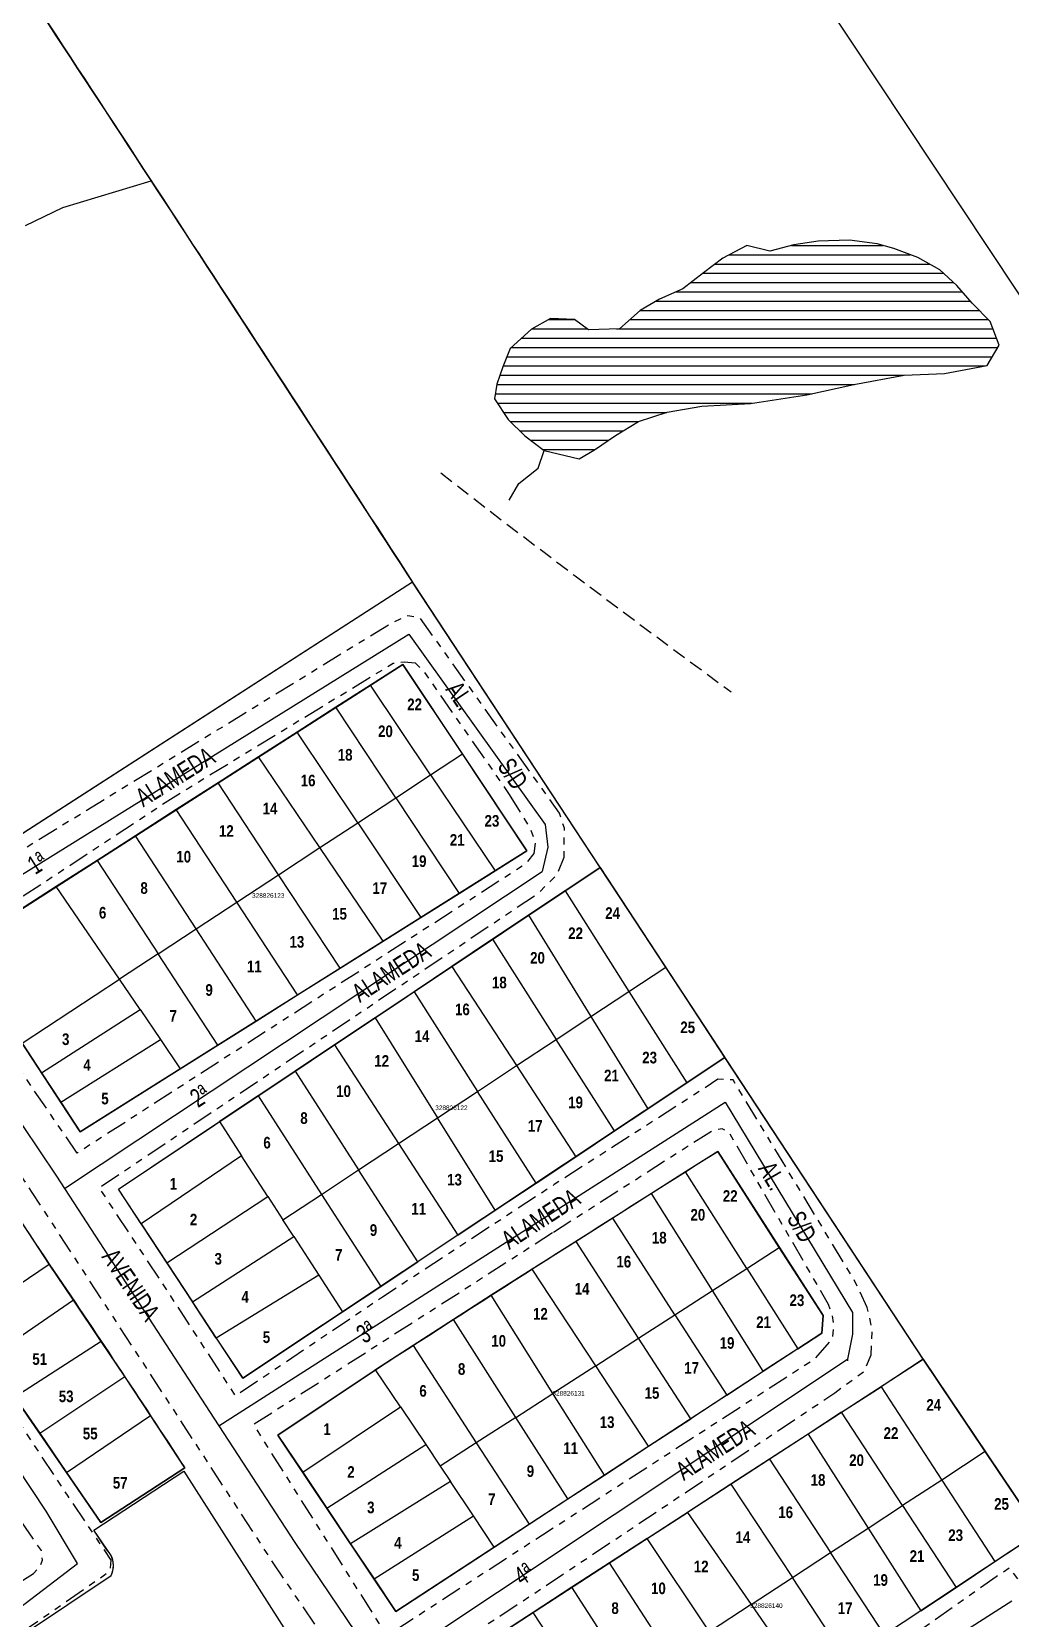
# Model space of a CAD drawing. Extents: x 205316 to 208372, y 4848714 to 4853250.
# Drawn here: x 205884.3 to 206095.5, y 4850879.9 to 4851222.2 of the extents above; entities that cross this region are included whole.
import ezdxf
from ezdxf.enums import TextEntityAlignment as Align

# ---------------------------------------------------------------- set-up
doc = ezdxf.new("R2010")
doc.units = 0
doc.header["$LTSCALE"] = 1.5
doc.header["$MEASUREMENT"] = 0
doc.linetypes.add('TRACO_15', pattern=[3, 2, -1])
doc.linetypes.add('TRACO_25', pattern=[8, 3, -1, 1, -1, 1, -1])
for name, color, linetype in [('CD-MALHA-LOTES', 40, 'CONTINUOUS'), ('CD_TXT_QUADRA', 7, 'CONTINUOUS'), ('HD-CURSO-INTER', 170, 'CONTINUOUS'), ('HD-HACH-HIDROG', 160, 'CONTINUOUS'), ('HD-LAGOS-PERENE', 170, 'CONTINUOUS'), ('RU-QUADRAS', 6, 'CONTINUOUS'), ('SV-CAMINHO-TRILHA', 20, 'CONTINUOUS'), ('SV-EIXO-RUA-N-PAV', 6, 'CONTINUOUS'), ('SV-RUA-NAO-PAV-S-GUIA-C-GUIA', 7, 'CONTINUOUS'), ('SV-TXT-RUA-N-PAV-S-GUIA-C-GUIA', 7, 'CONTINUOUS'), ('Th_NmrPort', 7, 'CONTINUOUS')]:
    doc.layers.add(name, color=color, linetype=linetype)
doc.styles.add('ARIAL', font='arial.ttf')
doc.styles.add('ROMANS', font='arial.ttf', dxfattribs={"height": 0.2})
doc.styles.get("Standard").update_dxf_attribs({"font": 'swisscbo.ttf'})

# ---------------------------------------------------------------- blocks, each defined once
blk = doc.blocks.new('*X8')
at = {"layer": 'HD-HACH-HIDROG', "color": 0}
for p, q in [((206034.804132, 4851174.06105), (206073.861947, 4851174.06144)), ((206038.613091, 4851176.061121), (206038.66692, 4851176.061121)), ((206048.275751, 4851176.061218), (206067.990301, 4851176.061415)), ((206029.115926, 4851170.060927), (206081.122871, 4851170.061447)), ((206031.750291, 4851172.060986), (206078.039715, 4851172.061449)), ((206026.527953, 4851168.060868), (206083.262418, 4851168.061435)), ((206019.076883, 4851164.060728), (206086.850529, 4851164.061405)), ((206023.335106, 4851166.060803), (206085.124922, 4851166.061421)), ((205995.876773, 4851160.06043), (206001.433121, 4851160.060485)), ((206013.385106, 4851160.060605), (206090.770608, 4851160.061379)), ((206015.618433, 4851162.06066), (206088.780747, 4851162.061392)), ((205992.276649, 4851158.060361), (206004.191119, 4851158.06048)), ((206010.5243, 4851158.060543), (206091.767992, 4851158.061355)), ((205987.816958, 4851154.06025), (206092.771591, 4851154.0613)), ((205990.022269, 4851156.060305), (206092.523907, 4851156.06133)), ((205986.026454, 4851150.060166), (206090.021535, 4851150.061206)), ((205986.830541, 4851152.060207), (206091.604899, 4851152.061255)), ((205984.695204, 4851146.060087), (206061.830192, 4851146.060858)), ((205985.346709, 4851148.060126), (206072.396778, 4851148.060997)), ((205984.366084, 4851144.06005), (206052.661735, 4851144.060733)), ((205984.796147, 4851142.060022), (206039.795032, 4851142.060572)), ((205986.099731, 4851140.060002), (206021.380096, 4851140.060355)), ((205987.565101, 4851138.059983), (206015.281287, 4851138.060261)), ((205989.587713, 4851136.059971), (206011.917918, 4851136.060194)), ((205991.897608, 4851134.059961), (206008.800188, 4851134.06013)), ((205994.551584, 4851132.059954), (206005.896252, 4851132.060068))]:
    blk.add_line(p, q, dxfattribs=at)

msp = doc.modelspace()

# ---------------------------------------------------------------- linework, layer by layer
at = {"layer": 'CD-MALHA-LOTES', "linetype": 'Continuous'}
for p, q in [((206432.23, 4850660.85), (206023.09, 4851277.49)), ((205867.86, 4851254.49), (205910.12, 4851189.99)), ((205891.05, 4851184.24), (205910.12, 4851189.99)), ((205910.12, 4851189.99), (205966.51, 4851103.44)), ((205883, 4851180.39), (205891.05, 4851184.24)), ((205966.51, 4851103.44), (205861.78, 4851035.96)), ((206006.96, 4851041.88), (205966.51, 4851103.44)), ((205957.38, 4851081.19), (205949.93, 4851076.42)), ((205970.38, 4851061.83), (205957.38, 4851081.19)), ((205949.93, 4851076.42), (205941.62, 4851071.09)), ((205962.87, 4851056.9), (205949.93, 4851076.42)), ((205941.62, 4851071.09), (205933.25, 4851065.73)), ((205954.68, 4851051.52), (205941.62, 4851071.09)), ((205933.25, 4851065.73), (205924.51, 4851060.13)), ((205946.49, 4851046.14), (205933.25, 4851065.73)), ((205970.38, 4851061.83), (205977.25, 4851066.35)), ((205991.17, 4851045.45), (205977.25, 4851066.35)), ((205962.87, 4851056.9), (205970.38, 4851061.83)), ((205970.38, 4851061.83), (205984.28, 4851041.12)), ((205924.51, 4851060.13), (205915.49, 4851054.35)), ((205937.58, 4851040.29), (205924.51, 4851060.13)), ((205915.49, 4851054.35), (205906.69, 4851048.71)), ((205928.58, 4851034.37), (205915.49, 4851054.35)), ((205954.68, 4851051.52), (205962.87, 4851056.9)), ((205962.87, 4851056.9), (205976.55, 4851036.26)), ((205946.49, 4851046.14), (205954.68, 4851051.52)), ((205954.68, 4851051.52), (205968.31, 4851031.08)), ((205906.69, 4851048.71), (205898.4, 4851043.4)), ((205919.79, 4851028.6), (205906.69, 4851048.71)), ((205898.4, 4851043.4), (205889.6, 4851037.76)), ((205898.4, 4851043.4), (205911.61, 4851023.23)), ((205937.58, 4851040.29), (205946.49, 4851046.14)), ((205960.13, 4851025.94), (205946.49, 4851046.14)), ((205984.28, 4851041.12), (205991.17, 4851045.45)), ((205928.58, 4851034.37), (205937.58, 4851040.29)), ((205950.85, 4851020.11), (205937.58, 4851040.29)), ((205976.55, 4851036.26), (205984.28, 4851041.12)), ((206006.96, 4851041.88), (205999.4, 4851036.82)), ((206021.11, 4851020.35), (206006.96, 4851041.88)), ((205903.24, 4851017.73), (205889.6, 4851037.76)), ((205999.4, 4851036.82), (205991.5, 4851031.55)), ((205999.4, 4851036.82), (206013.19, 4851015.12)), ((205919.79, 4851028.6), (205928.58, 4851034.37)), ((205941.69, 4851014.35), (205928.58, 4851034.37)), ((205968.31, 4851031.08), (205976.55, 4851036.26)), ((205960.13, 4851025.94), (205968.31, 4851031.08)), ((205991.5, 4851031.55), (205983.75, 4851026.36)), ((205991.5, 4851031.55), (206004.97, 4851009.7)), ((205911.61, 4851023.23), (205919.79, 4851028.6)), ((205932.73, 4851008.72), (205919.79, 4851028.6)), ((205983.75, 4851026.36), (205974.99, 4851020.51)), ((205983.75, 4851026.36), (205997.5, 4851004.77)), ((205911.61, 4851023.23), (205903.24, 4851017.73)), ((205924.5, 4851003.55), (205911.61, 4851023.23)), ((205950.85, 4851020.11), (205960.13, 4851025.94)), ((205941.69, 4851014.35), (205950.85, 4851020.11)), ((205974.99, 4851020.51), (205966.81, 4851015.05)), ((205974.99, 4851020.51), (205988.93, 4850999.11)), ((206013.19, 4851015.12), (206021.11, 4851020.35)), ((206033.91, 4851000.87), (206021.11, 4851020.35)), ((205882.22, 4851003.93), (205903.24, 4851017.73)), ((205907.69, 4851011.19), (205903.24, 4851017.73)), ((205932.73, 4851008.72), (205941.69, 4851014.35)), ((205966.81, 4851015.05), (205958.42, 4851009.44)), ((205966.81, 4851015.05), (205980.51, 4850993.55)), ((206004.97, 4851009.7), (206013.19, 4851015.12)), ((206013.19, 4851015.12), (206025.71, 4850995.41)), ((205886.4, 4850997.58), (205907.69, 4851011.19)), ((205907.69, 4851011.19), (205912.09, 4851004.73)), ((205958.42, 4851009.44), (205949.66, 4851003.59)), ((205958.42, 4851009.44), (205971.89, 4850987.86)), ((205997.5, 4851004.77), (206004.97, 4851009.7)), ((206004.97, 4851009.7), (206017.25, 4850989.78)), ((205924.5, 4851003.55), (205932.73, 4851008.72)), ((205882.22, 4851003.93), (205886.4, 4850997.58)), ((205890.57, 4850991.23), (205912.09, 4851004.73)), ((205912.09, 4851004.73), (205916.37, 4850998.44)), ((205916.37, 4850998.44), (205924.5, 4851003.55)), ((205949.66, 4851003.59), (205941.15, 4850997.9)), ((205949.66, 4851003.59), (205963.44, 4850982.28)), ((205988.93, 4850999.11), (205997.5, 4851004.77)), ((206010.09, 4850985.02), (205997.5, 4851004.77)), ((205980.51, 4850993.55), (205988.93, 4850999.11)), ((205988.93, 4850999.11), (206001.72, 4850979.45)), ((206025.71, 4850995.41), (206033.91, 4851000.87)), ((206076.7, 4850935.75), (206033.91, 4851000.87)), ((205886.4, 4850997.58), (205890.57, 4850991.23)), ((205894.76, 4850984.86), (205916.37, 4850998.44)), ((205941.15, 4850997.9), (205933.15, 4850992.56)), ((205941.15, 4850997.9), (205954.86, 4850976.62)), ((205933.15, 4850992.56), (205924.85, 4850987.02)), ((205933.15, 4850992.56), (205946.84, 4850971.32)), ((205971.89, 4850987.86), (205980.51, 4850993.55)), ((205993.14, 4850973.75), (205980.51, 4850993.55)), ((206017.25, 4850989.78), (206025.71, 4850995.41)), ((205890.57, 4850991.23), (205894.76, 4850984.86)), ((206010.09, 4850985.02), (206017.25, 4850989.78)), ((205903.06, 4850972.46), (205924.85, 4850987.02)), ((205924.85, 4850987.02), (205929.59, 4850979.67)), ((205963.44, 4850982.28), (205971.89, 4850987.86)), ((205984.35, 4850967.9), (205971.89, 4850987.86)), ((205954.86, 4850976.62), (205963.44, 4850982.28)), ((205963.44, 4850982.28), (205976.23, 4850962.5)), ((206001.72, 4850979.45), (206010.09, 4850985.02)), ((205929.59, 4850979.67), (205907.96, 4850965)), ((205935.26, 4850970.9), (205929.59, 4850979.67)), ((205993.14, 4850973.75), (206001.72, 4850979.45)), ((205946.84, 4850971.32), (205954.86, 4850976.62)), ((205967.64, 4850956.79), (205954.86, 4850976.62)), ((206025.4, 4850976.19), (206018.08, 4850971.54)), ((206038.6, 4850955.36), (206025.4, 4850976.19)), ((205907.96, 4850965), (205903.06, 4850972.46)), ((205984.35, 4850967.9), (205993.14, 4850973.75)), ((206018.08, 4850971.54), (206009.68, 4850966.21)), ((206031.23, 4850950.6), (206018.08, 4850971.54)), ((205913.49, 4850956.57), (205935.26, 4850970.9)), ((205935.26, 4850970.9), (205938.53, 4850965.84)), ((205938.53, 4850965.84), (205946.84, 4850971.32)), ((205946.84, 4850971.32), (205959.64, 4850951.47)), ((205888.11, 4850956.26), (205882.53, 4850964.79)), ((205907.96, 4850965), (205913.49, 4850956.57)), ((205940.84, 4850962.27), (205938.53, 4850965.84)), ((205976.23, 4850962.5), (205984.35, 4850967.9)), ((206009.68, 4850966.21), (206001.78, 4850961.2)), ((206023.1, 4850945.36), (206009.68, 4850966.21)), ((205919.03, 4850948.13), (205940.84, 4850962.27)), ((205940.84, 4850962.27), (205946.24, 4850953.9)), ((206001.78, 4850961.2), (205992.29, 4850955.17)), ((206015.28, 4850940.31), (206001.78, 4850961.2)), ((206038.6, 4850955.36), (206045.62, 4850959.89)), ((205869.56, 4850943.85), (205888.11, 4850956.26)), ((205893.3, 4850948.5), (205888.11, 4850956.26)), ((205913.49, 4850956.57), (205919.03, 4850948.13)), ((205959.64, 4850951.47), (205967.64, 4850956.79)), ((205992.29, 4850955.17), (205983.43, 4850949.55)), ((206006.01, 4850934.33), (205992.29, 4850955.17)), ((206031.23, 4850950.6), (206038.6, 4850955.36)), ((206038.6, 4850955.36), (206049.6, 4850938)), ((205946.24, 4850953.9), (205924.14, 4850940.34)), ((205946.24, 4850953.9), (205951.36, 4850945.96)), ((205951.36, 4850945.96), (205959.64, 4850951.47)), ((205893.3, 4850948.5), (205874.89, 4850935.84)), ((205899.27, 4850939.59), (205893.3, 4850948.5)), ((205924.14, 4850940.34), (205919.03, 4850948.13)), ((205983.43, 4850949.55), (205975.34, 4850944.34)), ((205996.79, 4850928.37), (205983.43, 4850949.55)), ((206023.1, 4850945.36), (206031.23, 4850950.6)), ((206042.18, 4850933.16), (206031.23, 4850950.6)), ((205975.34, 4850944.34), (205966.61, 4850938.71)), ((205988.79, 4850923.21), (205975.34, 4850944.34)), ((206015.28, 4850940.31), (206023.1, 4850945.36)), ((206023.1, 4850945.36), (206034.28, 4850928)), ((205899.27, 4850939.59), (205880.68, 4850927.58)), ((205904.39, 4850932.01), (205899.27, 4850939.59)), ((205966.61, 4850938.71), (205958.51, 4850933.49)), ((205966.61, 4850938.71), (205980.24, 4850917.69)), ((206006.01, 4850934.33), (206015.28, 4850940.31)), ((206026.51, 4850922.93), (206015.28, 4850940.31)), ((206049.6, 4850938), (206042.18, 4850933.16)), ((206006.01, 4850934.33), (205996.79, 4850928.37)), ((206017.43, 4850917), (206006.01, 4850934.33)), ((206076.7, 4850935.75), (206067.58, 4850929.83)), ((206090.08, 4850915.82), (206076.7, 4850935.75)), ((205886.03, 4850919.78), (205904.39, 4850932.01)), ((205909.92, 4850923.6), (205904.39, 4850932.01)), ((205963.88, 4850925.48), (205958.51, 4850933.49)), ((206034.28, 4850928), (206042.18, 4850933.16)), ((205880.68, 4850927.58), (205886.03, 4850919.78)), ((205988.79, 4850923.21), (205996.79, 4850928.37)), ((206007.89, 4850910.77), (205996.79, 4850928.37)), ((206034.28, 4850928), (206026.51, 4850922.93)), ((206059.07, 4850924.31), (206067.58, 4850929.83)), ((206067.58, 4850929.83), (206080.7, 4850909.7)), ((205891.83, 4850911.34), (205909.92, 4850923.6)), ((205942.79, 4850911.39), (205963.88, 4850925.48)), ((205963.88, 4850925.48), (205969.32, 4850917.35)), ((206059.07, 4850924.31), (206051.83, 4850919.61)), ((206072.23, 4850904.17), (206059.07, 4850924.31)), ((205988.79, 4850923.21), (205980.24, 4850917.69)), ((206000, 4850905.62), (205988.79, 4850923.21)), ((206017.43, 4850917), (206026.51, 4850922.93)), ((205886.03, 4850919.78), (205891.83, 4850911.34)), ((205937.45, 4850919.38), (205942.79, 4850911.39)), ((205947.99, 4850903.61), (205969.32, 4850917.35)), ((205969.32, 4850917.35), (205972.46, 4850912.67)), ((205980.24, 4850917.69), (205972.46, 4850912.67)), ((205980.24, 4850917.69), (205991.63, 4850900.15)), ((206007.89, 4850910.77), (206017.43, 4850917)), ((206051.83, 4850919.61), (206043.51, 4850914.22)), ((206051.83, 4850919.61), (206064.79, 4850899.31)), ((206043.51, 4850914.22), (206035.16, 4850908.8)), ((206043.51, 4850914.22), (206056.7, 4850894.03)), ((206090.08, 4850915.82), (206080.7, 4850909.7)), ((206101.75, 4850898.45), (206090.08, 4850915.82)), ((205891.83, 4850911.34), (205899.23, 4850900.55)), ((205942.79, 4850911.39), (205947.99, 4850903.61)), ((205972.46, 4850912.67), (205974.65, 4850909.4)), ((206000, 4850905.62), (206007.89, 4850910.77)), ((205974.65, 4850909.4), (205953.12, 4850895.93)), ((205979.63, 4850901.96), (205974.65, 4850909.4)), ((206035.16, 4850908.8), (206025.79, 4850902.72)), ((206035.16, 4850908.8), (206048.46, 4850888.66)), ((206080.7, 4850909.7), (206072.23, 4850904.17)), ((206080.7, 4850909.7), (206092.17, 4850892.1)), ((205947.99, 4850903.61), (205953.12, 4850895.93)), ((205991.63, 4850900.15), (206000, 4850905.62)), ((206064.79, 4850899.31), (206072.23, 4850904.17)), ((206072.23, 4850904.17), (206083.76, 4850886.53)), ((205958.18, 4850888.35), (205979.63, 4850901.96)), ((205984.12, 4850895.25), (205979.63, 4850901.96)), ((205984.12, 4850895.25), (205991.63, 4850900.15)), ((206017.1, 4850897.09), (206025.79, 4850902.72)), ((206025.79, 4850902.72), (206039.55, 4850882.85)), ((206017.1, 4850897.09), (206008.99, 4850891.83)), ((206030.53, 4850876.96), (206017.1, 4850897.09)), ((206056.7, 4850894.03), (206064.79, 4850899.31)), ((206064.79, 4850899.31), (206076.17, 4850881.5)), ((206092.17, 4850892.1), (206101.75, 4850898.45)), ((205953.12, 4850895.93), (205958.18, 4850888.35)), ((205962.85, 4850881.36), (205984.12, 4850895.25)), ((206048.46, 4850888.66), (206056.7, 4850894.03)), ((206068.3, 4850876.29), (206056.7, 4850894.03)), ((206008.99, 4850891.83), (206000.89, 4850886.57)), ((206022.17, 4850871.5), (206008.99, 4850891.83)), ((206083.76, 4850886.53), (206092.17, 4850892.1)), ((205958.18, 4850888.35), (205962.85, 4850881.36)), ((206000.89, 4850886.57), (205992.5, 4850881.13)), ((206014.04, 4850866.21), (206000.89, 4850886.57)), ((206039.55, 4850882.85), (206048.46, 4850888.66)), ((206060.18, 4850870.9), (206048.46, 4850888.66)), ((206076.17, 4850881.5), (206083.76, 4850886.53)), ((206039.55, 4850882.85), (206030.53, 4850876.96)), ((206039.55, 4850882.85), (206051.71, 4850865.29)), ((205992.5, 4850881.13), (205970.55, 4850866.89)), ((205997.48, 4850873.56), (205992.5, 4850881.13)), ((206076.17, 4850881.5), (206068.3, 4850876.29))]:
    msp.add_line(p, q, dxfattribs=at)
at = {"layer": 'CD-MALHA-LOTES', "linetype": 'Continuous', "flags": 128}
for points in [[(205977.25, 4851066.35), (205964.38, 4851085.68), (205957.38, 4851081.19)], [(205889.6, 4851037.76), (205868.77, 4851024.41), (205882.22, 4851003.93)], [(206045.62, 4850959.89), (206032.33, 4850980.59), (206025.4, 4850976.19)], [(206049.6, 4850938), (206054.79, 4850941.39), (206055.06, 4850945.18), (206045.62, 4850959.89)], [(205924.14, 4850940.34), (205929.85, 4850931.65), (205951.36, 4850945.96)], [(205958.51, 4850933.49), (205958.2, 4850933.29), (205937.45, 4850919.38)], [(205899.23, 4850900.55), (205917.33, 4850912.33), (205909.92, 4850923.6)]]:
    msp.add_lwpolyline(points, dxfattribs=at)
at = {"layer": 'CD-MALHA-LOTES'}
msp.add_lwpolyline([(205917.17, 4850911.6), (205951.8, 4850857.3), (205914.75, 4850832.43), (205910.3, 4850830.74), (205897.5, 4850834.35), (205878.8, 4850861.44, -0.181744), (205882.76, 4850876.56), (205901.47, 4850889.12, 0.314554), (205900.55, 4850894.66), (205897.74, 4850898.87)], format="xyb", close=True, dxfattribs=at)
at = {"layer": 'HD-CURSO-INTER', "flags": 128}
msp.add_lwpolyline([(205987.37, 4851121.11), (205989.45, 4851124.7), (205993.62, 4851128), (205994.87, 4851131.82)], dxfattribs=at)
at = {"layer": 'HD-LAGOS-PERENE', "flags": 128}
msp.add_lwpolyline([(206002.42, 4851130.06), (206005.78, 4851131.98), (206010.31, 4851135.1), (206015.25, 4851138.05), (206021.44, 4851140.08), (206028.92, 4851141.36), (206039.39, 4851142), (206051.56, 4851143.82), (206061.72, 4851146.04), (206072.55, 4851148.09), (206081.31, 4851148.41), (206090.49, 4851150.15), (206093.08, 4851154.59), (206091.16, 4851159.67), (206087.24, 4851163.61), (206083.97, 4851167.4), (206080.29, 4851170.84), (206075.5, 4851173.44), (206070.36, 4851175.39), (206066.76, 4851176.41), (206060.79, 4851177.2), (206054.01, 4851177), (206048.74, 4851176.18), (206043.62, 4851174.87), (206038.63, 4851176.07), (206033.45, 4851173.35), (206029.27, 4851170.18), (206024.78, 4851166.71), (206019.75, 4851164.45), (206015.6, 4851162.05), (206011.18, 4851158.08), (206004.44, 4851157.88), (206001.42, 4851160.07), (205996.29, 4851160.29), (205992.15, 4851157.99), (205987.53, 4851153.8), (205985.95, 4851149.87), (205984.71, 4851146.15), (205984.19, 4851142.99), (205987.11, 4851138.51), (205990.69, 4851134.97), (205994.87, 4851131.82)], close=True, dxfattribs=at)
at = {"layer": 'RU-QUADRAS', "linetype": 'Continuous'}
msp.add_lwpolyline([(206366.06, 4850448.24), (206312.21, 4850469.63), (206324.94, 4850513.69), (206324.27, 4850513.99), (206325.71, 4850544.66), (206326.38, 4850554.21), (206300.23, 4850615.35), (206292.08, 4850610.66), (206266.93, 4850651.09), (206196.64, 4850757.16), (206076.87, 4850935.49), (205967.03, 4851102.65, 0.001262), (205867.86, 4851254.49)], format="xyb", dxfattribs=at)
for points in [[(205746.6, 4851205.28), (205750.2, 4851206.75), (205749.64, 4851208.22), (205755.87, 4851211.02), (205756.62, 4851209.57, -0.006739), (205849.3, 4851248.1), (205867.86, 4851254.49, -0.001284), (205966.51, 4851103.44), (205861.78, 4851035.96), (205796.3, 4851135.39), (205782.56, 4851157.39, -0.009764), (205807.38, 4851168.78), (205879.51, 4851203.05), (205874.1, 4851211.05), (205807.28, 4851183.83), (205772.93, 4851168.87)], [(205781.26, 4851077.55), (205800.58, 4851090.23), (205805.97, 4851081.69), (205816.89, 4851065.02, 0.012333), (205828.04, 4851048.47), (205871.59, 4850981.89, 0.009835), (205888.11, 4850956.26, -0.004794), (205917.33, 4850912.33), (205899.23, 4850900.55), (205874.89, 4850935.84), (205858.4, 4850960.6), (205847.34, 4850977.53), (205808.56, 4851035.26)], [(205937.45, 4850919.38), (205958.51, 4850933.49, -0.003441), (206032.33, 4850980.59), (206055.06, 4850945.18), (206054.79, 4850941.39), (205962.85, 4850881.36)], [(205910.3, 4850830.74), (205897.5, 4850834.35), (205878.8, 4850861.44), (205878.75, 4850865.42, -0.13566), (205882.76, 4850876.56), (205901.47, 4850889.12, 0.232631), (205901.42, 4850893.45), (205897.74, 4850898.87), (205917.17, 4850911.6), (205951.8, 4850857.3), (205914.75, 4850832.43)]]:
    msp.add_lwpolyline(points, format="xyb", close=True, dxfattribs=at)
for points in [[(205868.77, 4851024.41), (205964.38, 4851085.68), (205991.17, 4851045.45), (205894.76, 4850984.86)], [(205903.06, 4850972.46), (206006.96, 4851041.88), (206033.91, 4851000.87), (205929.85, 4850931.65)], [(205970.55, 4850866.89), (206076.7, 4850935.75), (206101.75, 4850898.45), (205996.06, 4850828.42)]]:
    msp.add_lwpolyline(points, close=True, dxfattribs=at)
at = {"layer": 'SV-CAMINHO-TRILHA', "linetype": 'TRACO_15', "flags": 128}
msp.add_lwpolyline([(205972.6, 4851127), (205986.03, 4851116.56), (205996.54, 4851108.6), (206001.56, 4851104.82), (206018.18, 4851092.32), (206035.26, 4851079.73)], dxfattribs=at)
at = {"layer": 'SV-EIXO-RUA-N-PAV', "flags": 128}
for points in [[(205796.29, 4851119.03), (205809.07, 4851098.13), (205829.62, 4851064.53), (205856.59, 4851024.43), (205889.67, 4850975.27), (205891.39, 4850972.62), (205924.7, 4850921.42), (205941.09, 4850896.24), (205959.65, 4850868.72)], [(205856.59, 4851024.43), (205965.72, 4851092.22)], [(205965.72, 4851092.22), (205995.09, 4851051.12), (205995.71, 4851046.22), (205994.48, 4851041.03)], [(205891.39, 4850972.62), (205994.48, 4851041.03)], [(205874.31, 4850874.93), (205879.22, 4850880.29), (205894.19, 4850891.68), (205887.42, 4850903.01), (205843.34, 4850969.54), (205832.89, 4850985.33), (205809.55, 4851020.57), (205796.29, 4851039.84)], [(205924.7, 4850921.42), (206033.94, 4850991.2)], [(206033.94, 4850991.2), (206061.4, 4850945.81), (206061.4, 4850941.18), (206060.37, 4850935.77), (206060.31, 4850935.45)], [(205959.65, 4850868.72), (206060.37, 4850935.77)], [(205993.65, 4850818.3), (206095.84, 4850883.65)]]:
    msp.add_lwpolyline(points, dxfattribs=at)
at = {"layer": 'SV-RUA-NAO-PAV-S-GUIA-C-GUIA', "linetype": 'TRACO_25', "flags": 128}
for points in [[(205804.13, 4851092.74), (205824.28, 4851061.05), (205884.36, 4850971.75), (205935.78, 4850892.72), (205969.94, 4850842.06), (205991.31, 4850810.38), (206001.51, 4850795.25), (206009.3, 4850784.46), (206013.69, 4850778.04), (206019.59, 4850769.48), (206025.65, 4850760.82), (206032.67, 4850751.16), (206038.15, 4850742.11), (206044.11, 4850733.29), (206050.55, 4850724.24), (206056.13, 4850716.61), (206062.99, 4850707.46), (206066.42, 4850702.93), (206068.94, 4850698.5), (206071.72, 4850693.96), (206074.65, 4850689.48), (206077.68, 4850685.15), (206080.61, 4850680.17), (206083.67, 4850675.79), (206086.94, 4850670.89), (206089.66, 4850667.08), (206092.82, 4850662.4), (206095.95, 4850658.32), (206098.68, 4850653.39), (206101.01, 4850648.55), (206103.94, 4850644.07), (206106.77, 4850639.39), (206109.26, 4850634.01), (206111.89, 4850629.02), (206114.92, 4850623.94), (206117.65, 4850619.56), (206120.38, 4850614.53), (206123.21, 4850610.39), (206126.39, 4850605.42), (206129.62, 4850600.69), (206132.5, 4850596.05), (206135.57, 4850591.97), (206138.85, 4850587.45), (206141.98, 4850582.72), (206145.61, 4850578.29), (206148.94, 4850573.86), (206151.97, 4850569.13), (206155.05, 4850564.7), (206157.97, 4850560.42), (206160.8, 4850556.14), (206164.38, 4850551.71), (206167.51, 4850547.03), (206170.84, 4850542.1), (206174.26, 4850538.07), (206177.69, 4850533.7), (206180.72, 4850529.31), (206183.7, 4850525.08), (206186.52, 4850520.95), (206189.2, 4850516.62), (206192.38, 4850512.19), (206195.41, 4850507.81), (206198.63, 4850503.68), (206202.21, 4850499.7), (206206.48, 4850496.38), (206211, 4850493.71), (206216.31, 4850491.69), (206221.36, 4850490.93), (206226.96, 4850490.81), (206232.61, 4850490.95), (206237.75, 4850491.93), (206243.19, 4850493.47), (206248.53, 4850495.3), (206253.17, 4850497.53), (206257.09, 4850500.95), (206260.97, 4850504.83), (206265.34, 4850508.36), (206269.77, 4850511.84), (206278.88, 4850518.59), (206288.09, 4850524.15), (206297.91, 4850528.47), (206312.95, 4850538.29), (206323.64, 4850545.13), (206325.63, 4850548.41), (206325.77, 4850552.11), (206324.67, 4850556.04), (206299.62, 4850612.08), (206187.27, 4850537.71), (206154.27, 4850584.24), (206194.65, 4850610.45), (206280.85, 4850661.86), (206278.75, 4850670.24), (206243.78, 4850651.22), (206149.78, 4850591.32), (206122.15, 4850634.49), (206181.84, 4850674.32), (206234.97, 4850707.01), (206230.7, 4850717.48), (206205.9, 4850703.22), (206115.59, 4850643.95), (206088.12, 4850686.57), (206203.66, 4850762.96), (206195.25, 4850772.96), (206190.61, 4850771.83), (206184.52, 4850778.49), (206165.85, 4850804.62), (206139.93, 4850839.4), (206132.92, 4850848.3), (206117.5, 4850867.91), (206102.75, 4850881.18), (206095.31, 4850890.71), (206092.41, 4850888.81), (206054.88, 4850862.36), (206025.65, 4850843.45), (205995.35, 4850824.19), (205992.08, 4850829.16), (205983.61, 4850842), (205966.49, 4850867.95), (205994.1, 4850886.14), (206057.63, 4850928.53), (206063.91, 4850933.15), (206065.42, 4850936.7), (206065.66, 4850942.17), (206064.62, 4850946.93), (206061.73, 4850952.96), (206035.67, 4850996.01), (206032.37, 4850996.18), (206029.19, 4850994.04), (205997.08, 4850973.45), (205960.02, 4850949.18), (205928.31, 4850927.84), (205913.62, 4850950.48), (205898.88, 4850972.77), (205993.76, 4851036.42), (205997.8, 4851040.5), (205999.18, 4851044.09), (205999.25, 4851050.36), (205998.19, 4851053.6), (205968.15, 4851095.65), (205965.5, 4851096.18), (205961.93, 4851094.56), (205861.95, 4851033.13), (205860.09, 4851033.01), (205858.98, 4851033.38), (205857.87, 4851034.25), (205796.29, 4851130.61)], [(205989.25, 4850760.04), (205953.04, 4850814.29), (205935.72, 4850841.57), (205935.3, 4850842.21), (205934.33, 4850843.73), (205932.75, 4850843.49), (205930.71, 4850842.23), (205913.7, 4850831.74), (205909.87, 4850830.25), (205897.07, 4850833.55), (205890.26, 4850842.34), (205890.22, 4850842.41), (205877.66, 4850861.32), (205877.32, 4850864.48), (205877.39, 4850868.48), (205879, 4850873.18), (205882.07, 4850876.77), (205900.05, 4850889.24), (205901.26, 4850890.46), (205901.46, 4850892.44), (205892.18, 4850906.2), (205848.11, 4850972.7), (205814.33, 4851023.73), (205796.29, 4851050.99)], [(205796.29, 4850942.41), (205810.61, 4850921.09), (205848.26, 4850864.31), (205851.56, 4850859.35), (205852.92, 4850858.48), (205854.72, 4850858.29), (205860.91, 4850862.3), (205863.42, 4850864.23), (205865.3, 4850866.62), (205868.04, 4850872.11), (205871.34, 4850877.65), (205874.68, 4850882.33), (205882.54, 4850888.18), (205884.7, 4850889.56), (205886.02, 4850890.91), (205886.63, 4850892.41), (205886.39, 4850894.46), (205859.72, 4850933.65), (205830.63, 4850977.67), (205828.84, 4850978.79), (205826.73, 4850978.4), (205822.42, 4850975.58), (205796.29, 4850959.5)]]:
    msp.add_lwpolyline(points, dxfattribs=at)
for points in [[(205987.37, 4851057.64), (205991.92, 4851050.18), (205993, 4851047.36), (205992.67, 4851044.86), (205990.7, 4851042.47), (205894.13, 4850980.23), (205867.11, 4851019.57), (205866.78, 4851022.13), (205867.3, 4851024.58), (205870.18, 4851027.61), (205914.8, 4851056.98), (205962.31, 4851085.93), (205964.67, 4851086.26), (205967.02, 4851086.04), (205968.95, 4851084.07)], [(205996.72, 4850963), (205932.17, 4850921.64), (205959.46, 4850878.39), (205960.9, 4850876.92), (205961.9, 4850876.77), (205994.5, 4850897.85), (206053.39, 4850935.94), (206057.18, 4850940.27), (206057.35, 4850943.27), (206057.02, 4850945.53), (206056.24, 4850947.6), (206034.8, 4850984.68), (206033.31, 4850985.5), (206031.45, 4850985.11), (206029.24, 4850983.83)]]:
    msp.add_lwpolyline(points, close=True, dxfattribs=at)

# ---------------------------------------------------------------- block references
at = {"layer": 'HD-LAGOS-PERENE'}
msp.add_blockref('*X8', (0, 0), dxfattribs=at)

# ---------------------------------------------------------------- texts
at = {"layer": 'CD_TXT_QUADRA', "color": 7, "linetype": 'Continuous', "style": 'ROMANS'}
for s, p in [('328826123', (205935.35, 4851035.82)), ('328826122', (205974.87, 4850990.01)), ('328826131', (206000.16, 4850928.41)), ('328826140', (206042.85, 4850882.6))]:
    msp.add_text(s, height=1, dxfattribs=at).set_placement(p, align=Align.MIDDLE)
at = {"layer": 'SV-TXT-RUA-N-PAV-S-GUIA-C-GUIA', "style": 'ARIAL', "width": 0.7}
for s, rotation, p in [('AL.             S/D', 304, (205973.48, 4851080.25)), ('1ª                      ALAMEDA', 32, (205885.04, 4851040.2)), ('2ª                                   ALAMEDA', 33, (205920.19, 4850989.93)), ('AL.      S/D', 300, (206040.94, 4850976.89)), ('3ª                               ALAMEDA', 33, (205956.07, 4850939.01)), ('AVENIDA', 304, (205899.27, 4850957.85)), ('4ª                                   ALAMEDA', 33, (205990.08, 4850886.78))]:
    msp.add_text(s, height=4, rotation=rotation, dxfattribs=at).set_placement(p)
at = {"layer": 'Th_NmrPort', "color": 1}
for s, p in [('22', (205965.34, 4851077.05)), ('20', (205959.05, 4851071.25)), ('18', (205950.35, 4851066.18)), ('16', (205942.36, 4851060.62)), ('14', (205934.14, 4851054.58)), ('12', (205924.71, 4851049.74)), ('23', (205982.03, 4851051.92)), ('21', (205974.53, 4851047.81)), ('10', (205915.51, 4851044.19)), ('19', (205966.31, 4851043.22)), ('8', (205907.77, 4851037.42)), ('17', (205957.84, 4851037.42)), ('6', (205898.82, 4851032.1)), ('15', (205949.14, 4851031.86)), ('24', (206008.06, 4851032.02)), ('13', (205939.94, 4851025.82)), ('22', (206000.08, 4851027.67)), ('20', (205991.86, 4851022.36)), ('11', (205930.75, 4851020.5)), ('9', (205921.8, 4851015.43)), ('18', (205983.63, 4851017.04)), ('7', (205914.06, 4851009.87)), ('16', (205975.65, 4851011.24)), ('3', (205890.85, 4851004.81)), ('14', (205966.94, 4851005.44)), ('25', (206024.27, 4851007.37)), ('4', (205895.45, 4850999.25)), ('12', (205958.24, 4851000.12)), ('23', (206016.05, 4851000.85)), ('21', (206007.82, 4850996.98)), ('5', (205899.32, 4850992)), ('10', (205950.01, 4850993.6)), ('19', (206000.08, 4850991.18)), ('8', (205942.27, 4850987.79)), ('17', (205991.37, 4850986.1)), ('6', (205934.29, 4850982.48)), ('15', (205982.91, 4850979.58)), ('13', (205973.96, 4850974.5)), ('1', (205914.09, 4850973.62)), ('22', (206033.44, 4850970.98)), ('11', (205966.22, 4850968.22)), ('20', (206026.46, 4850966.93)), ('2', (205918.44, 4850965.89)), ('9', (205957.27, 4850963.63)), ('18', (206018.13, 4850961.98)), ('3', (205923.76, 4850957.43)), ('7', (205949.77, 4850958.31)), ('16', (206010.48, 4850956.81)), ('14', (206001.48, 4850950.97)), ('4', (205929.57, 4850949.21)), ('23', (206047.84, 4850948.49)), ('12', (205992.48, 4850945.57)), ('21', (206040.64, 4850943.77)), ('5', (205934.17, 4850940.51)), ('10', (205983.48, 4850939.72)), ('19', (206032.76, 4850939.27)), ('51', (205884.44, 4850935.8)), ('8', (205976.28, 4850933.65)), ('17', (206025.11, 4850933.88)), ('53', (205890.15, 4850927.76)), ('6', (205967.95, 4850928.93)), ('15', (206016.56, 4850928.48)), ('24', (206077.36, 4850925.9)), ('55', (205895.34, 4850919.72)), ('1', (205947.24, 4850920.66)), ('13', (206006.88, 4850922.19)), ('22', (206068.14, 4850919.83)), ('11', (205999.01, 4850916.57)), ('20', (206060.71, 4850913.98)), ('57', (205901.82, 4850909.09)), ('2', (205952.41, 4850911.44)), ('9', (205991.13, 4850911.62)), ('18', (206052.39, 4850909.71)), ('7', (205982.8, 4850905.55)), ('3', (205956.69, 4850903.79)), ('16', (206045.41, 4850902.74)), ('25', (206091.99, 4850904.54)), ('4', (205962.54, 4850896.15)), ('14', (206036.18, 4850897.35)), ('23', (206082.09, 4850897.8)), ('21', (206073.76, 4850893.3)), ('5', (205966.37, 4850889.18)), ('12', (206027.18, 4850891.05)), ('19', (206065.89, 4850888.13)), ('10', (206017.95, 4850886.33)), ('8', (206009.4, 4850882.06)), ('17', (206058.24, 4850882.06))]:
    msp.add_text(s, height=2.5, dxfattribs=at).set_placement(p, align=Align.MIDDLE_LEFT)

doc.saveas('drawing.dxf')
